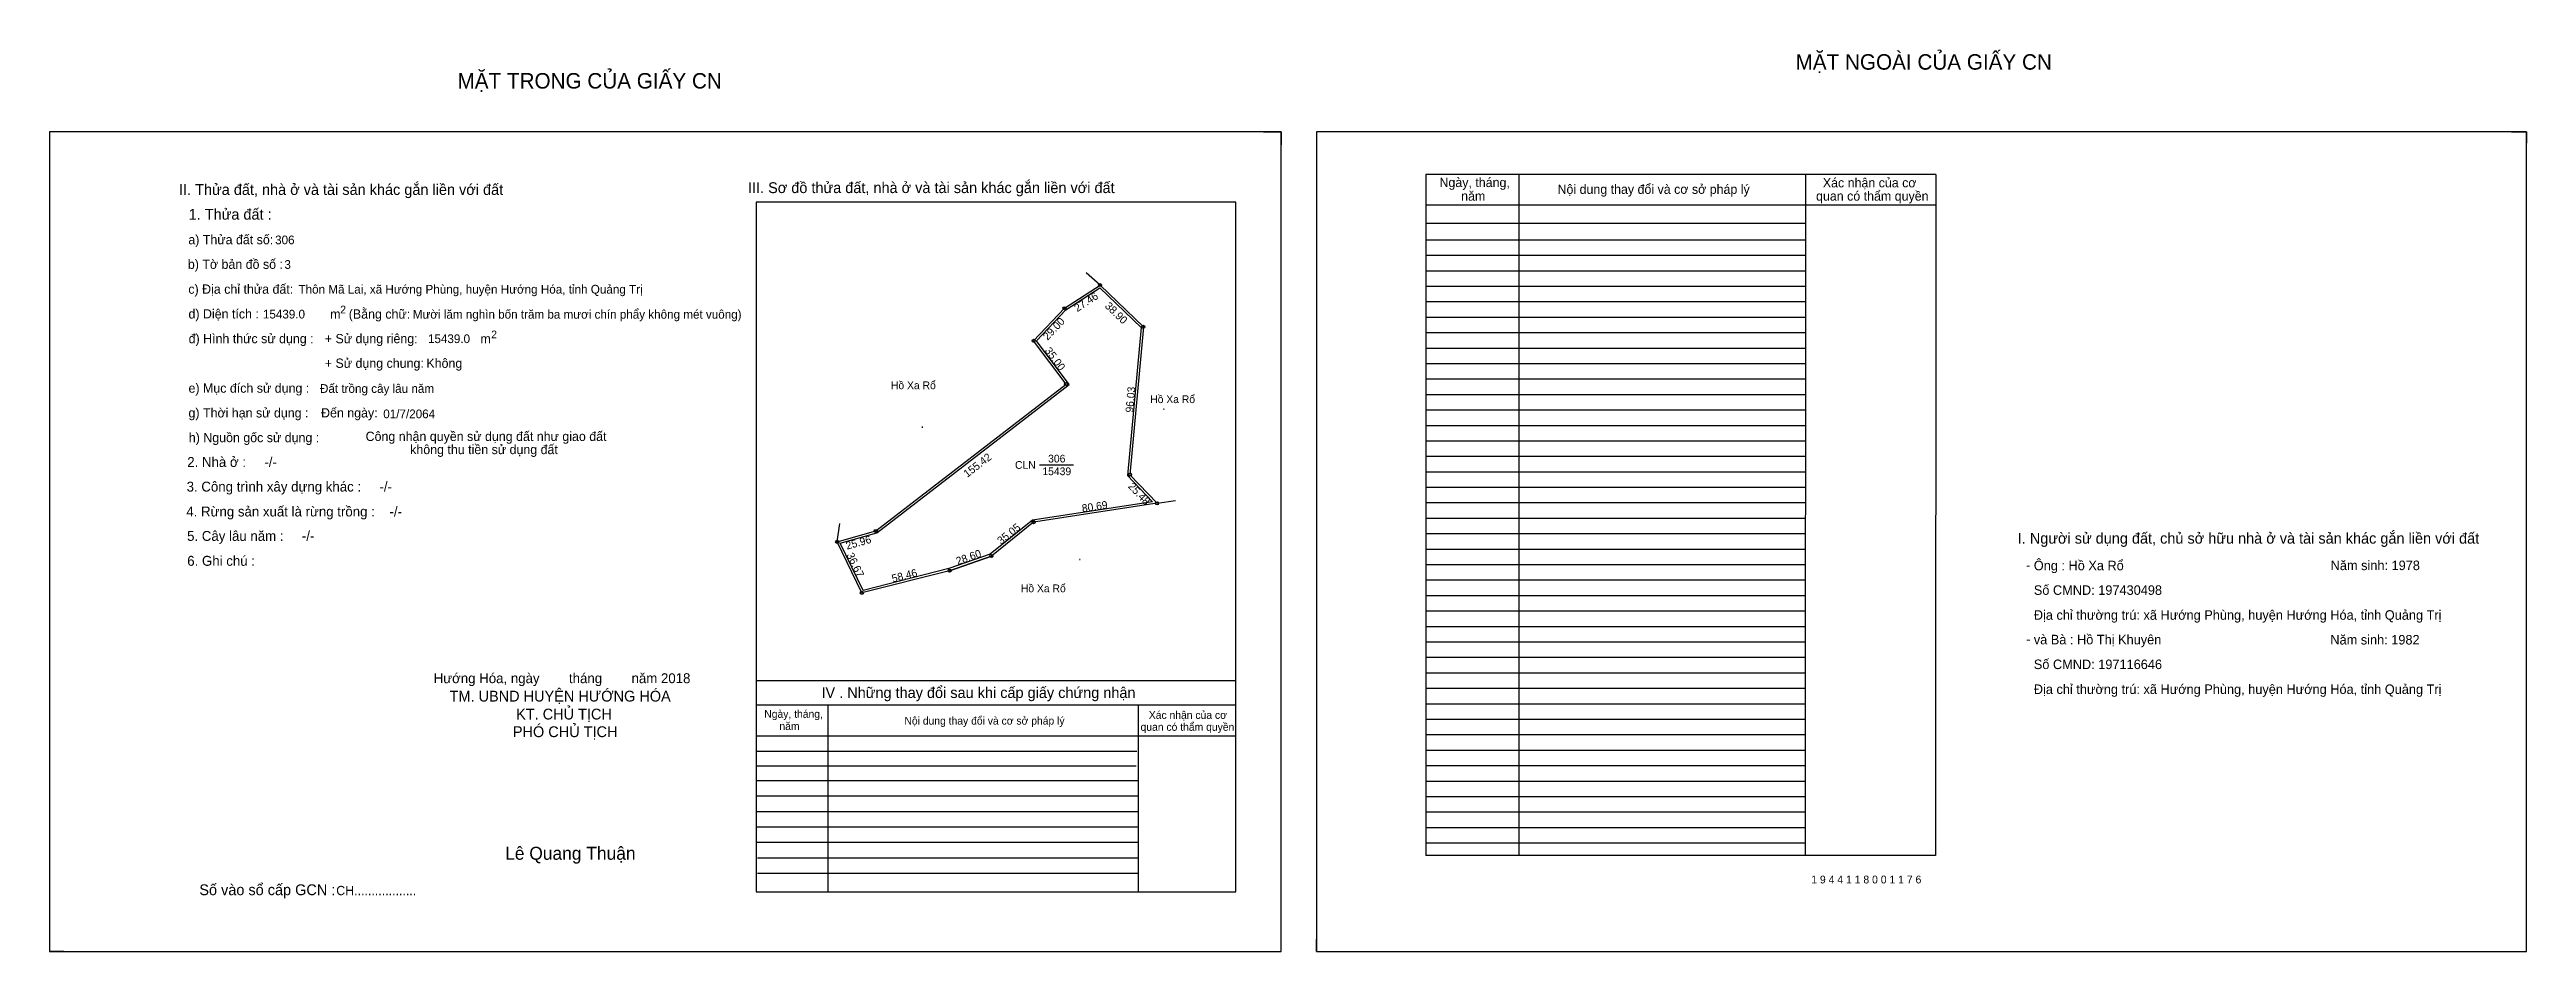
# Model space of a CAD drawing. Extents: x 532724 to 536235, y 1845940 to 1846563.
# Drawn here: x 534634 to 536235, y 1845980 to 1846563 of the extents above.
import ezdxf

# ---------------------------------------------------------------- set-up
doc = ezdxf.new("R2010")
doc.units = 0
for name, color, linetype in [('Default', 7, 'Continuous'), ('Level 10', 7, 'Continuous'), ('Level 11', 7, 'Continuous'), ('Level 13', 7, 'Continuous'), ('Level 27', 7, 'Continuous'), ('Level 36', 7, 'Continuous'), ('Level 49', 7, 'Continuous'), ('Level 55', 7, 'Continuous'), ('Level 6', 7, 'Continuous'), ('Level 7', 7, 'Continuous'), ('Level 8', 7, 'Continuous'), ('Level 9', 7, 'Continuous')]:
    doc.layers.add(name, color=color, linetype=linetype)

msp = doc.modelspace()

# ---------------------------------------------------------------- linework, layer by layer
at = {"layer": 'Level 10'}
for p, q in [((535418.7, 1846510.1), (535430, 1846510.1)), ((535430, 1846510.1), (535430, 1846501.7)), ((536225.5, 1846510.1), (536235.1, 1846510.1)), ((536235.1, 1846510.1), (536235.1, 1846502.7)), ((535215.7, 1846226.3), (535242.7, 1846235.8)), ((534633.9, 1845987.9), (534633.9, 1845980.1)), ((534643.1, 1845980.1), (534633.9, 1845980.1)), ((535452.8, 1845980.1), (535452.8, 1845987.9)), ((535452.8, 1845980.1), (535459.9, 1845980.1))]:
    msp.add_line(p, q, dxfattribs=at)
for points in [[(534633.9, 1845980.1), (535430, 1845980.1), (535430, 1846510.1), (534633.9, 1846510.1)], [(535452.8, 1845980.1), (536235.1, 1845980.1), (536235.1, 1846510.1), (535452.8, 1846510.1)], [(535159, 1846212), (535143, 1846245), (535168, 1846252), (535291, 1846347), (535270, 1846375), (535290, 1846396), (535313, 1846411), (535341, 1846384), (535332.3, 1846288.4), (535349.8, 1846269.9), (535270, 1846257.7), (535242.7, 1846235.8), (535215.7, 1846226.3)], [(535159.8, 1846213.6), (535145, 1846244.1), (535168.6, 1846250.7), (535292.9, 1846346.7), (535271.8, 1846374.9), (535290.9, 1846394.9), (535312.8, 1846409.2), (535339.5, 1846383.5), (535330.8, 1846287.9), (535346.9, 1846270.9), (535269.4, 1846259), (535242, 1846237.1), (535215.3, 1846227.7)]]:
    msp.add_lwpolyline(points, close=True, dxfattribs=at)
at = {"layer": 'Level 11'}
for centre in [(535313, 1846411), (535290, 1846396), (535270, 1846375), (535341, 1846384), (535291, 1846347), (535332.3, 1846288.4), (535349.8, 1846269.9), (535168, 1846252), (535270, 1846257.7), (535143, 1846245), (535242.7, 1846235.8), (535215.7, 1846226.3), (535159, 1846212), (535159, 1846212)]:
    msp.add_circle(centre, 1, dxfattribs=at)
at = {"layer": 'Level 27'}
for p, q in [((535313, 1846411), (535303.9, 1846418.9)), ((535349.8, 1846269.9), (535361.7, 1846271.7)), ((535143, 1846245), (535144.7, 1846256.9))]:
    msp.add_line(p, q, dxfattribs=at)
at = {"layer": 'Level 7'}
for p, q in [((535768.8, 1846440.1), (535523.6, 1846440.1)), ((535768.8, 1846430.1), (535523.6, 1846430.1)), ((535768.8, 1846420.1), (535523.6, 1846420.1)), ((535768.8, 1846410.1), (535523.6, 1846410.1)), ((535768.8, 1846400.1), (535523.6, 1846400.1)), ((535768.8, 1846390.1), (535523.6, 1846390.1)), ((535768.8, 1846380.1), (535523.6, 1846380.1)), ((535768.8, 1846370.1), (535523.6, 1846370.1)), ((535768.8, 1846360.1), (535523.6, 1846360.1)), ((535768.8, 1846350.1), (535523.6, 1846350.1)), ((535768.8, 1846340.1), (535523.6, 1846340.1)), ((535768.8, 1846330.1), (535523.6, 1846330.1)), ((535768.8, 1846320.1), (535523.6, 1846320.1)), ((535768.8, 1846310.1), (535523.6, 1846310.1)), ((535768.8, 1846300.1), (535523.6, 1846300.1)), ((535768.8, 1846290.1), (535523.6, 1846290.1)), ((535768.8, 1846280.1), (535523.6, 1846280.1)), ((535768.8, 1846270.1), (535523.6, 1846270.1)), ((535768.8, 1846260.1), (535523.6, 1846260.1)), ((535768.8, 1846250.1), (535523.6, 1846250.1)), ((535768.8, 1846240.1), (535523.6, 1846240.1)), ((535768.8, 1846230.1), (535523.6, 1846230.1)), ((535768.8, 1846220.1), (535523.6, 1846220.1)), ((535768.8, 1846210.1), (535523.6, 1846210.1)), ((535768.8, 1846200.1), (535523.6, 1846200.1)), ((535768.8, 1846190.1), (535523.6, 1846190.1)), ((535768.8, 1846180.1), (535523.6, 1846180.1)), ((535768.8, 1846170.1), (535523.6, 1846170.1)), ((535768.8, 1846160.1), (535523.6, 1846160.1)), ((535768.8, 1846150.1), (535523.6, 1846150.1)), ((535768.8, 1846140.1), (535523.6, 1846140.1)), ((535768.8, 1846130.1), (535523.6, 1846130.1)), ((535768.8, 1846120.1), (535523.6, 1846120.1)), ((535336.8, 1846109.4), (535090.7, 1846109.4)), ((535768.8, 1846110.1), (535523.6, 1846110.1)), ((535336.3, 1846099.9), (535090.7, 1846099.9)), ((535337.6, 1846090.5), (535090.7, 1846090.5)), ((535768.8, 1846100.1), (535523.6, 1846100.1)), ((535768.8, 1846090.1), (535523.6, 1846090.1)), ((535337.6, 1846080.5), (535090.7, 1846080.5)), ((535768.8, 1846080.1), (535523.6, 1846080.1)), ((535337.6, 1846070.5), (535090.7, 1846070.5)), ((535337.6, 1846060.5), (535090.7, 1846060.5)), ((535768.8, 1846070.1), (535523.6, 1846070.1)), ((535768.8, 1846060.1), (535523.6, 1846060.1)), ((535337.6, 1846050.5), (535090.7, 1846050.5)), ((535337.6, 1846040.5), (535091.5, 1846040.5)), ((535768.8, 1846050.1), (535523.6, 1846050.1)), ((535337.6, 1846030.5), (535091.5, 1846030.5))]:
    msp.add_line(p, q, dxfattribs=at)
at = {"layer": 'Level 8'}
for p, q in [((535853.2, 1846482.6), (535523.6, 1846482.6)), ((535523.6, 1846482.6), (535523.6, 1846042.1)), ((535583.6, 1846482.6), (535583.6, 1846042.1)), ((535769, 1846482.4), (535768.8, 1846042.1)), ((535853.2, 1846482.6), (535853.1, 1846042.1)), ((535400.7, 1846464.7), (535090.7, 1846464.7)), ((535090.7, 1846464.7), (535090.7, 1846018.7)), ((535400.7, 1846018.7), (535400.7, 1846464.7)), ((535853.2, 1846462.6), (535523.6, 1846462.6)), ((535768.8, 1846450.8), (535523.6, 1846450.8)), ((535400.7, 1846155.1), (535090.7, 1846155.1)), ((535400.7, 1846139.4), (535090.7, 1846139.4)), ((535136.9, 1846139.4), (535136.9, 1846018.7)), ((535337.6, 1846139.4), (535337.6, 1846018.7)), ((535400.7, 1846119.4), (535090.7, 1846119.4)), ((535853.1, 1846042.1), (535523.6, 1846042.1)), ((535090.7, 1846018.7), (535400.7, 1846018.7))]:
    msp.add_line(p, q, dxfattribs=at)
at = {"layer": 'Level 9'}
msp.add_line((535273.9, 1846294.7), (535295.7, 1846294.7), dxfattribs=at)

# ---------------------------------------------------------------- texts
at = {"layer": 'Default'}
for s, p in [('e) Mục đích sử dụng :', (534723.7, 1846341.4)), ('g) Thời hạn sử dụng :', (534723.7, 1846325.4)), ('Đến ngày:', (534809.4, 1846325.4)), ('h) Nguồn gốc sử dụng :', (534723.9, 1846309.4)), ('Công nhận quyền sử dụng đất như giao đất', (534838.2, 1846310.2)), ('không thu tiền sử dụng đất', (534867, 1846301.7))]:
    msp.add_text(s, height=6, dxfattribs=at).set_placement(p)
at = {"layer": 'Level 13'}
for s, p in [('CLN', (535258, 1846292.2)), ('306', (535279.4, 1846296.3)), ('15439', (535275.7, 1846288.1))]:
    msp.add_text(s, height=5, dxfattribs=at).set_placement(p)
at = {"layer": 'Level 36'}
for p in [(535353.1, 1846330.3), (535197, 1846318.7), (535298.8, 1846233.1)]:
    msp.add_text('.', height=6, dxfattribs=at).set_placement(p)
at = {"layer": 'Level 49'}
for s, rotation, p in [('27.46', 33.1113, (535298.3, 1846393.5)), ('38.90', 316.0416, (535315.7, 1846397)), ('29.00', 46.3972, (535279.1, 1846375)), ('35.00', 306.8699, (535276.9, 1846368.5)), ('96.03', 84.7899, (535334.3, 1846328.4)), ('155.42', 37.681, (535227.1, 1846286.3)), ('25.48', 313.4415, (535330.7, 1846280.5)), ('80.69', 8.6603, (535301.6, 1846264.1)), ('25.96', 15.6422, (535149.4, 1846239.9)), ('35.05', 38.6649, (535249, 1846243)), ('36.67', 295.8664, (535148.9, 1846236.5)), ('28.60', 19.3789, (535220.9, 1846229.9)), ('58.46', 14.1884, (535179, 1846218.7))]:
    msp.add_text(s, height=5, rotation=rotation, dxfattribs=at).set_placement(p)
at = {"layer": 'Level 55'}
for s, height, p in [('1', 0.8, (535312.8, 1846411)), ('0', 0.22, (535312.9, 1846410.8)), ('0', 0.22, (535312.9, 1846410.8)), ('13', 0.8, (535289.5, 1846396)), ('0', 0.22, (535289.9, 1846395.8)), ('0', 0.22, (535289.9, 1846395.8)), ('12', 0.8, (535269.4, 1846375)), ('2', 0.8, (535340.7, 1846384)), ('0', 0.22, (535340.9, 1846383.8)), ('0', 0.22, (535340.9, 1846383.8)), ('0', 0.22, (535269.9, 1846374.8)), ('0', 0.22, (535269.9, 1846374.8)), ('11', 0.8, (535290.5, 1846347)), ('0', 0.22, (535290.9, 1846346.8)), ('0', 0.22, (535290.9, 1846346.8)), ('3', 0.8, (535332, 1846288.4)), ('0', 0.22, (535332.2, 1846288.2)), ('0', 0.22, (535332.2, 1846288.2)), ('4', 0.8, (535349.5, 1846269.9)), ('0', 0.22, (535349.7, 1846269.7)), ('0', 0.22, (535349.7, 1846269.7)), ('0', 0.22, (535349.7, 1846269.7)), ('10', 0.8, (535167.4, 1846252)), ('0', 0.22, (535167.9, 1846251.8)), ('0', 0.22, (535167.9, 1846251.8)), ('5', 0.8, (535269.8, 1846257.7)), ('0', 0.22, (535270, 1846257.5)), ('9', 0.8, (535142.7, 1846245)), ('0', 0.22, (535142.9, 1846244.8)), ('0', 0.22, (535142.9, 1846244.8)), ('0', 0.22, (535142.9, 1846244.8)), ('6', 0.8, (535242.4, 1846235.8)), ('0', 0.22, (535242.6, 1846235.6)), ('7', 0.8, (535215.4, 1846226.3)), ('0', 0.22, (535215.6, 1846226.1)), ('8', 0.8, (535158.7, 1846212)), ('0', 0.22, (535158.9, 1846211.8)), ('0', 0.22, (535158.9, 1846211.8))]:
    msp.add_text(s, height=height, dxfattribs=at).set_placement(p)
at = {"layer": 'Level 6'}
for s, height, p in [('306', 5.63, (534779.7, 1846437.4)), ('3', 5.63, (534785.7, 1846421.5)), ('Thôn Mã Lai, xã Hướng Phùng, huyện Hướng Hóa, tỉnh Quảng Trị', 5.64, (534794.8, 1846405.5)), ('15439.0', 5.63, (534771.8, 1846389.4)), ('Mười lăm nghìn bốn trăm ba mươi chín phẩy không mét vuông)', 5.632, (534868.7, 1846389.3)), ('15439.0', 5.63, (534878.5, 1846373.5)), ('Đất trồng cây lâu năm', 5.64, (534808.7, 1846341.3)), ('Hồ Xa Rổ', 5, (535177.8, 1846343.7)), ('01/7/2064', 5.64, (534849.6, 1846324.9)), ('Hồ Xa Rổ', 5, (535345.4, 1846334.7)), ('Ông : Hồ Xa Rổ', 6.16, (535916.6, 1846226.6)), ('Năm sinh: 1978', 6.16, (536108.5, 1846226.7)), ('Hồ Xa Rổ', 5, (535261.8, 1846212.4)), ('Số CMND: 197430498', 6.16, (535916.6, 1846210.7)), ('Địa chỉ thường trú: xã Hướng Phùng, huyện Hướng Hóa, tỉnh Quảng Trị', 6.16, (535916.6, 1846194.6)), ('và Bà : Hồ Thị Khuyên', 6.16, (535916.6, 1846178.7)), ('Năm sinh: 1982', 6.16, (536108.3, 1846178.6)), ('Số CMND: 197116646', 6.16, (535916.6, 1846162.7)), ('Địa chỉ thường trú: xã Hướng Phùng, huyện Hướng Hóa, tỉnh Quảng Trị', 6.16, (535916.6, 1846146.6)), ('1 9 4 4 1 1 8 0 0 1 1 7 6', 5.04, (535772.7, 1846024.1))]:
    msp.add_text(s, height=height, dxfattribs=at).set_placement(p)
at = {"layer": 'Level 7'}
for s, height, p in [('MẶT NGOÀI CỦA GIẤY CN', 10, (535762.6, 1846550.3)), ('MẶT TRONG CỦA GIẤY CN', 10, (534897.6, 1846538.1)), ('II. Thửa đất, nhà ở và tài sản khác gắn liền với đất', 7, (534717.6, 1846469.3)), ('III. Sơ đồ thửa đất, nhà ở và tài sản khác gắn liền với đất', 7, (535085.4, 1846470.5)), ('Ngày, tháng,', 6, (535532.4, 1846474.4)), ('năm', 6, (535546.4, 1846465.6)), ('Nội dung thay đổi và cơ sở pháp lý', 6, (535608.7, 1846470)), (' quan có thẩm quyền', 6, (535773.6, 1846465.6)), ('Xác nhận của cơ', 6, (535780.2, 1846474.2)), ('1. Thửa đất :', 7, (534723.8, 1846453.3)), ('a) Thửa đất số:', 6, (534723.6, 1846437.4)), ('b) Tờ bản đồ số :', 6, (534723.3, 1846421.5)), ('c) Địa chỉ thửa đất:', 6, (534723.6, 1846405.4)), ('d) Diện tích :', 6, (534723.7, 1846389.4)), ('m', 6, (534815.3, 1846389.3)), ('2', 5, (534821.8, 1846392.7)), ('(Bằng chữ:', 6, (534827.3, 1846389.3)), ('đ) Hình thức sử dụng :', 6, (534723.8, 1846373.4)), ('+ Sử dụng riêng:', 6, (534811.8, 1846373.4)), ('m', 6, (534912.4, 1846373.3)), ('2', 5, (534919.4, 1846376.6)), ('+ Sử dụng chung:', 6, (534811.8, 1846357.5)), ('Không', 6, (534877.5, 1846357.5)), ('2. Nhà ở :     -/-', 6.4, (534722.9, 1846293.4)), ('3. Công trình xây dựng khác :     -/-', 6.4, (534722.5, 1846277.5)), ('4. Rừng sản xuất là rừng trồng :    -/-', 6.4, (534722.3, 1846261.4)), ('5. Cây lâu năm :     -/-', 6.4, (534722.8, 1846245.6)), ('I. Người sử dụng đất, chủ sở hữu nhà ở và tài sản khác gắn liền với đất', 7, (535906.2, 1846243.8)), ('6. Ghi chú :', 6.4, (534722.9, 1846229.5)), ('-', 6.4, (535911.5, 1846226.8)), ('-', 6.4, (535911.6, 1846178.9)), ('Hướng Hóa, ngày        tháng        năm 2018', 6.4, (534882.2, 1846153.6)), ('IV . Những thay đổi sau khi cấp giấy chứng nhận', 7, (535132.9, 1846144)), ('TM. UBND HUYỆN HƯỚNG HÓA', 7, (534892.5, 1846141.7)), ('KT. CHỦ TỊCH', 7, (534935.5, 1846130.1)), ('Ngày, tháng,', 5, (535095.9, 1846131.2)), ('Xác nhận của cơ', 5, (535344.5, 1846130.5)), ('PHÓ CHỦ TỊCH', 7, (534933.4, 1846118.7)), ('năm', 5, (535105.7, 1846123.3)), ('Nội dung thay đổi và cơ sở pháp lý', 5, (535186.5, 1846126.8)), (' quan có thẩm quyền', 5, (535337.3, 1846122.8)), ('Lê Quang Thuận', 8.4, (534928.4, 1846039.4)), ('Số vào sổ cấp GCN :', 7, (534730.7, 1846016.5)), ('CH..................', 6, (534819.2, 1846016.5))]:
    msp.add_text(s, height=height, dxfattribs=at).set_placement(p)

doc.saveas('drawing.dxf')
